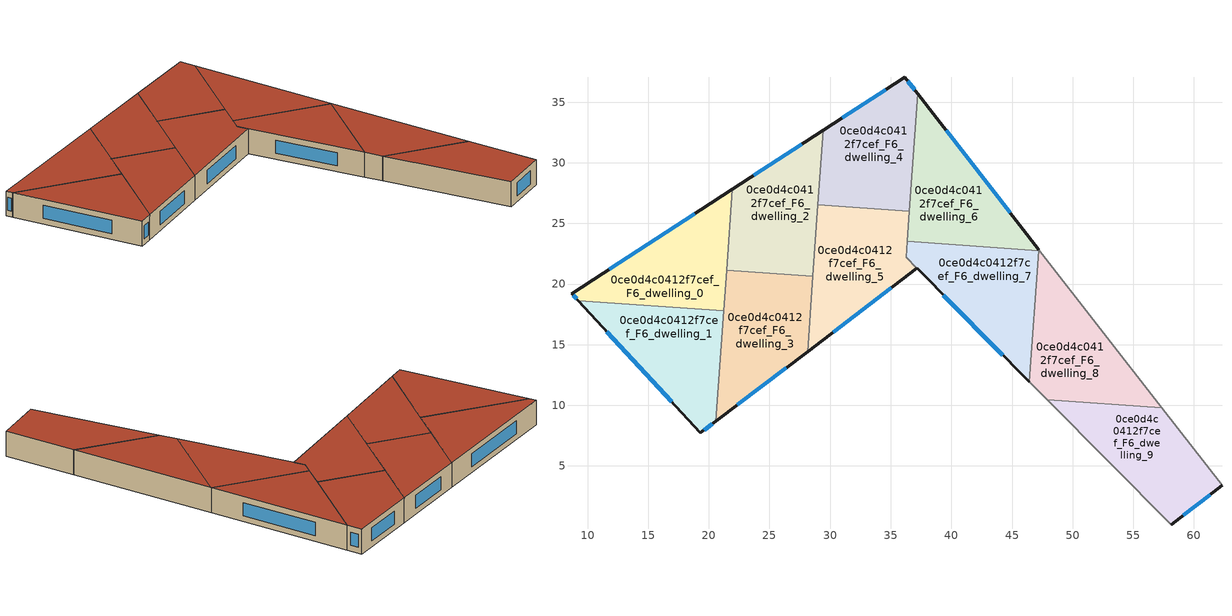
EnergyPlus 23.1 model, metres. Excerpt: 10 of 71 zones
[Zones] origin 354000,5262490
0ce0d4c0412f7cef_F6_dwelling_0
 floor to 0ce0d4c0412f7cef_F5_dwelling_0 (EU_floor_Construction): 21.94,27.82 21.23,17.79 9.21,18.64 8.67,19.22 z18
 wall outside (EU_wall_Construction): 21.94,27.82 8.67,19.22 9.21,18.64 z18:21
 wall to 0ce0d4c0412f7cef_F6_dwelling_1 (EU_wall_Construction): 9.21,18.64 21.23,17.79 z18:21
 wall to 0ce0d4c0412f7cef_F6_dwelling_2 (EU_wall_Construction): 21.47,21.16 21.94,27.82 z18:21
 wall to 0ce0d4c0412f7cef_F6_dwelling_3 (EU_wall_Construction): 21.23,17.79 21.47,21.16 z18:21
 window (EU_Window_Construction): 8.8,19.08 9.09,18.77 / 18.82,25.8 11.79,21.24 z18.7:20.3
 roof outside (EU_roof_Construction): 21.23,17.79 21.94,27.82 8.67,19.22 9.21,18.64 z21
0ce0d4c0412f7cef_F6_dwelling_1
 floor to 0ce0d4c0412f7cef_F5_dwelling_1 (EU_floor_Construction): 21.23,17.79 20.58,8.7 19.3,7.72 9.21,18.64 z18
 wall outside (EU_wall_Construction): 9.21,18.64 19.3,7.72 20.58,8.7 z18:21
 wall to 0ce0d4c0412f7cef_F6_dwelling_3 (EU_wall_Construction): 20.58,8.7 21.23,17.79 z18:21
 window (EU_Window_Construction): 11.58,16.07 16.93,10.29 / 19.6,7.95 20.28,8.47 z18.7:20.3
 roof outside (EU_roof_Construction): 20.58,8.7 21.23,17.79 9.21,18.64 19.3,7.72 z21
0ce0d4c0412f7cef_F6_dwelling_2
 floor to 0ce0d4c0412f7cef_F5_dwelling_2 (EU_floor_Construction): 29.43,32.68 28.58,20.66 21.47,21.16 21.94,27.82 z18
 wall outside (EU_wall_Construction): 29.43,32.68 21.94,27.82 z18:21
 wall to 0ce0d4c0412f7cef_F6_dwelling_3 (EU_wall_Construction): 21.47,21.16 28.58,20.66 z18:21
 wall to 0ce0d4c0412f7cef_F6_dwelling_4 (EU_wall_Construction): 28.99,26.55 29.43,32.68 z18:21
 wall to 0ce0d4c0412f7cef_F6_dwelling_5 (EU_wall_Construction): 28.58,20.66 28.99,26.55 z18:21
 window (EU_Window_Construction): 27.67,31.54 23.7,28.96 z18.7:20.3
 roof outside (EU_roof_Construction): 28.58,20.66 29.43,32.68 21.94,27.82 21.47,21.16 z21
0ce0d4c0412f7cef_F6_dwelling_3
 floor to 0ce0d4c0412f7cef_F5_dwelling_3 (EU_floor_Construction): 28.58,20.66 28.14,14.44 20.58,8.7 21.47,21.16 z18
 wall outside (EU_wall_Construction): 20.58,8.7 28.14,14.44 z18:21
 wall to 0ce0d4c0412f7cef_F6_dwelling_5 (EU_wall_Construction): 28.14,14.44 28.58,20.66 z18:21
 window (EU_Window_Construction): 22.36,10.05 26.36,13.09 z18.7:20.3
 roof outside (EU_roof_Construction): 28.14,14.44 28.58,20.66 21.47,21.16 20.58,8.7 z21
0ce0d4c0412f7cef_F6_dwelling_4
 floor to 0ce0d4c0412f7cef_F5_dwelling_4 (EU_floor_Construction): 36.16,37.05 37.22,35.69 36.54,26.02 28.99,26.55 29.43,32.68 z18
 wall outside (EU_wall_Construction): 37.22,35.69 36.16,37.05 29.43,32.68 z18:21
 wall to 0ce0d4c0412f7cef_F6_dwelling_5 (EU_wall_Construction): 28.99,26.55 36.54,26.02 z18:21
 wall to 0ce0d4c0412f7cef_F6_dwelling_6 (EU_wall_Construction): 36.54,26.02 37.22,35.69 z18:21
 window (EU_Window_Construction): 36.97,36.01 36.41,36.73 / 34.58,36.02 31.01,33.71 z18.7:20.3
 roof outside (EU_roof_Construction): 36.54,26.02 37.22,35.69 36.16,37.05 29.43,32.68 28.99,26.55 z21
0ce0d4c0412f7cef_F6_dwelling_5
 floor to 0ce0d4c0412f7cef_F5_dwelling_5 (EU_floor_Construction): 36.54,26.02 36.27,22.19 37.16,21.29 28.14,14.44 28.99,26.55 z18
 wall outside (EU_wall_Construction): 28.14,14.44 37.16,21.29 z18:21
 wall to 0ce0d4c0412f7cef_F6_dwelling_7 (EU_wall_Construction): 37.16,21.29 36.27,22.19 / 36.27,22.2 36.36,23.52 z18:21
 wall to 0ce0d4c0412f7cef_F6_dwelling_6 (EU_wall_Construction): 36.36,23.52 36.54,26.02 z18:21
 window (EU_Window_Construction): 30.26,16.05 35.04,19.68 z18.7:20.3
 roof outside (EU_roof_Construction): 37.16,21.29 36.27,22.19 36.54,26.02 28.99,26.55 28.14,14.44 z21
0ce0d4c0412f7cef_F6_dwelling_6
 floor to 0ce0d4c0412f7cef_F5_dwelling_6 (EU_floor_Construction): 37.22,35.69 47.2,22.85 47.19,22.75 36.36,23.52 z18
 wall outside (EU_wall_Construction): 47.2,22.85 37.22,35.69 z18:21
 wall to 0ce0d4c0412f7cef_F6_dwelling_7 (EU_wall_Construction): 36.36,23.52 47.19,22.75 z18:21
 wall to 0ce0d4c0412f7cef_F6_dwelling_8 (EU_wall_Construction): 47.19,22.75 47.2,22.85 z18:21
 window (EU_Window_Construction): 44.86,25.86 39.57,32.67 z18.7:20.3
 roof outside (EU_roof_Construction): 47.19,22.75 47.2,22.85 37.22,35.69 36.36,23.52 z21
0ce0d4c0412f7cef_F6_dwelling_7
 floor to 0ce0d4c0412f7cef_F5_dwelling_7 (EU_floor_Construction): 47.19,22.75 46.43,11.95 37.17,21.29 36.27,22.2 36.36,23.52 z18
 wall outside (EU_wall_Construction): 37.17,21.29 46.43,11.95 z18:21
 wall to 0ce0d4c0412f7cef_F6_dwelling_8 (EU_wall_Construction): 46.43,11.95 47.19,22.75 z18:21
 window (EU_Window_Construction): 39.34,19.09 44.25,14.14 z18.7:20.3
 roof outside (EU_roof_Construction): 46.43,11.95 47.19,22.75 36.36,23.52 36.27,22.2 37.17,21.29 z21
0ce0d4c0412f7cef_F6_dwelling_8
 floor to 0ce0d4c0412f7cef_F5_dwelling_8 (EU_floor_Construction): 47.2,22.85 57.34,9.8 47.89,10.47 46.43,11.95 z18
 wall adiabatic (EU_wall_Construction): 57.34,9.8 47.2,22.85 / 46.43,11.95 47.89,10.47 z18:21
 wall to 0ce0d4c0412f7cef_F6_dwelling_9 (EU_wall_Construction): 47.89,10.47 57.34,9.8 z18:21
 roof outside (EU_roof_Construction): 57.34,9.8 47.2,22.85 46.43,11.95 47.89,10.47 z21
0ce0d4c0412f7cef_F6_dwelling_9
 floor to 0ce0d4c0412f7cef_F5_dwelling_9 (EU_floor_Construction): 57.34,9.8 62.32,3.39 58.11,0.16 47.89,10.47 z18
 wall outside (EU_wall_Construction): 58.11,0.16 62.32,3.39 z18:21
 wall adiabatic (EU_wall_Construction): 62.32,3.39 57.34,9.8 / 47.89,10.47 58.11,0.16 z18:21
 window (EU_Window_Construction): 59.1,0.92 61.33,2.63 z18.7:20.3
 roof outside (EU_roof_Construction): 62.32,3.39 57.34,9.8 47.89,10.47 58.11,0.16 z21
[Building]
EU S2 Campaign: North Axis=0; Terrain=City; Solar Distribution=FullExterior
[Site:Location]
Budapest.Ferenc.Liszt.Intl.AP: Latitude=47.437; Longitude=19.256; Time Zone=1; Elevation=185
[SizingPeriod:WeatherFileDays]
AnnualSizingPeriod: Begin Month=1; Begin Day of Month=1; End Month=12; End Day of Month=31; Day of Week for Start Day=Monday; Use Weather File Daylight Saving Period=No; Use Weather File Rain and Snow Indicators=No
[MATERIAL]
EU_InternalMass_Material: Roughness=MediumRough; Thickness=0.1; Conductivity=1; Density=1800; Specific Heat=900; Thermal Absorptance=0.9; Solar Absorptance=0.7; Visible Absorptance=0.7
[MATERIAL:NOMASS] Roughness=MediumRough; Thermal Absorptance=0.9; Solar Absorptance=0.7; Visible Absorptance=0.7
Name | Thermal Resistance
EU_wall_NoMass | 0.832559
EU_roof_NoMass | 1.39638
EU_floor_NoMass | 0.872794
[WINDOWMATERIAL:SIMPLEGLAZINGSYSTEM]
EU_Window_SimpleGlazing: UFactor=2.79869; Solar Heat Gain Coefficient=0.75; Visible Transmittance=0.75
[CONSTRUCTION]
EU_wall_Construction: EU_wall_NoMass
EU_roof_Construction: EU_roof_NoMass
EU_floor_Construction: EU_floor_NoMass
EU_Window_Construction: EU_Window_SimpleGlazing
EU_InternalMass_Construction: EU_InternalMass_Material
[ZONE] Type=1; Multiplier=1; Ceiling Height=autocalculate; Floor Area=autocalculate; Part of Total Floor Area=Yes
Name | Volume
0ce0d4c0412f7cef_F6_dwelling_0 | 200.357
0ce0d4c0412f7cef_F6_dwelling_1 | 200.328
0ce0d4c0412f7cef_F6_dwelling_2 | 200.32
0ce0d4c0412f7cef_F6_dwelling_3 | 200.325
0ce0d4c0412f7cef_F6_dwelling_4 | 200.333
0ce0d4c0412f7cef_F6_dwelling_5 | 202.737
0ce0d4c0412f7cef_F6_dwelling_6 | 200.359
0ce0d4c0412f7cef_F6_dwelling_7 | 197.947
0ce0d4c0412f7cef_F6_dwelling_8 | 200.335
0ce0d4c0412f7cef_F6_dwelling_9 | 200.336
[INTERNALMASS] Construction=EU_InternalMass_Construction
Name | Zone or ZoneList | Surface Area
0ce0d4c0412f7cef_F6_dwelling_0_EU_InternalMass | 0ce0d4c0412f7cef_F6_dwelling_0 | 66.7853
0ce0d4c0412f7cef_F6_dwelling_1_EU_InternalMass | 0ce0d4c0412f7cef_F6_dwelling_1 | 66.7766
0ce0d4c0412f7cef_F6_dwelling_2_EU_InternalMass | 0ce0d4c0412f7cef_F6_dwelling_2 | 66.7736
0ce0d4c0412f7cef_F6_dwelling_3_EU_InternalMass | 0ce0d4c0412f7cef_F6_dwelling_3 | 66.7754
0ce0d4c0412f7cef_F6_dwelling_4_EU_InternalMass | 0ce0d4c0412f7cef_F6_dwelling_4 | 66.7779
0ce0d4c0412f7cef_F6_dwelling_5_EU_InternalMass | 0ce0d4c0412f7cef_F6_dwelling_5 | 67.5834
0ce0d4c0412f7cef_F6_dwelling_6_EU_InternalMass | 0ce0d4c0412f7cef_F6_dwelling_6 | 66.7846
0ce0d4c0412f7cef_F6_dwelling_7_EU_InternalMass | 0ce0d4c0412f7cef_F6_dwelling_7 | 65.9809
0ce0d4c0412f7cef_F6_dwelling_8_EU_InternalMass | 0ce0d4c0412f7cef_F6_dwelling_8 | 66.7798
0ce0d4c0412f7cef_F6_dwelling_9_EU_InternalMass | 0ce0d4c0412f7cef_F6_dwelling_9 | 66.7788
[OTHEREQUIPMENT] Fuel Type=Electricity; Design Level Calculation Method=Watts/Area; Power per Zone Floor Area=1; Fraction Latent=0; Fraction Radiant=0; Fraction Lost=0; Carbon Dioxide Generation Rate=0; EndUse Subcategory=EU_Step8_InternalGains
Name | Zone or ZoneList or Space or SpaceList | Schedule
EU_Step8_InternalGain_0ce0d4c0412f7cef_F6_dwelling_0_f000 | 0ce0d4c0412f7cef_F6_dwelling_0 | EU_Step8_GainSchedule_0ce0d4c0412f7cef_F6_dwelling_0_f000
EU_Step8_InternalGain_0ce0d4c0412f7cef_F6_dwelling_1_f000 | 0ce0d4c0412f7cef_F6_dwelling_1 | EU_Step8_GainSchedule_0ce0d4c0412f7cef_F6_dwelling_1_f000
EU_Step8_InternalGain_0ce0d4c0412f7cef_F6_dwelling_2_f000 | 0ce0d4c0412f7cef_F6_dwelling_2 | EU_Step8_GainSchedule_0ce0d4c0412f7cef_F6_dwelling_2_f000
EU_Step8_InternalGain_0ce0d4c0412f7cef_F6_dwelling_3_f000 | 0ce0d4c0412f7cef_F6_dwelling_3 | EU_Step8_GainSchedule_0ce0d4c0412f7cef_F6_dwelling_3_f000
EU_Step8_InternalGain_0ce0d4c0412f7cef_F6_dwelling_4_f000 | 0ce0d4c0412f7cef_F6_dwelling_4 | EU_Step8_GainSchedule_0ce0d4c0412f7cef_F6_dwelling_4_f000
EU_Step8_InternalGain_0ce0d4c0412f7cef_F6_dwelling_5_f000 | 0ce0d4c0412f7cef_F6_dwelling_5 | EU_Step8_GainSchedule_0ce0d4c0412f7cef_F6_dwelling_5_f000
EU_Step8_InternalGain_0ce0d4c0412f7cef_F6_dwelling_6_f000 | 0ce0d4c0412f7cef_F6_dwelling_6 | EU_Step8_GainSchedule_0ce0d4c0412f7cef_F6_dwelling_6_f000
EU_Step8_InternalGain_0ce0d4c0412f7cef_F6_dwelling_7_f000 | 0ce0d4c0412f7cef_F6_dwelling_7 | EU_Step8_GainSchedule_0ce0d4c0412f7cef_F6_dwelling_7_f000
EU_Step8_InternalGain_0ce0d4c0412f7cef_F6_dwelling_8_f000 | 0ce0d4c0412f7cef_F6_dwelling_8 | EU_Step8_GainSchedule_0ce0d4c0412f7cef_F6_dwelling_8_f000
EU_Step8_InternalGain_0ce0d4c0412f7cef_F6_dwelling_9_f000 | 0ce0d4c0412f7cef_F6_dwelling_9 | EU_Step8_GainSchedule_0ce0d4c0412f7cef_F6_dwelling_9_f000
[ZONEVENTILATION:DESIGNFLOWRATE] Schedule=EU_AlwaysOn; Design Flow Rate Calculation Method=AirChanges/Hour; Air Changes per Hour=0.475469; Ventilation Type=Natural; Fan Pressure Rise=0; Fan Total Efficiency=1; Constant Term Coefficient=1; Temperature Term Coefficient=0; Velocity Term Coefficient=0; Velocity Squared Term Coefficient=0; Minimum Indoor Temperature=-100; Maximum Indoor Temperature=100; Delta Temperature=-100; Minimum Outdoor Temperature=-100; Maximum Outdoor Temperature=100; Maximum Wind Speed=40
Name | Zone or ZoneList or Space or SpaceList
EU_ConstantAir_0ce0d4c0412f7cef_F6_dwelling_0 | 0ce0d4c0412f7cef_F6_dwelling_0
EU_ConstantAir_0ce0d4c0412f7cef_F6_dwelling_1 | 0ce0d4c0412f7cef_F6_dwelling_1
EU_ConstantAir_0ce0d4c0412f7cef_F6_dwelling_2 | 0ce0d4c0412f7cef_F6_dwelling_2
EU_ConstantAir_0ce0d4c0412f7cef_F6_dwelling_3 | 0ce0d4c0412f7cef_F6_dwelling_3
EU_ConstantAir_0ce0d4c0412f7cef_F6_dwelling_4 | 0ce0d4c0412f7cef_F6_dwelling_4
EU_ConstantAir_0ce0d4c0412f7cef_F6_dwelling_5 | 0ce0d4c0412f7cef_F6_dwelling_5
EU_ConstantAir_0ce0d4c0412f7cef_F6_dwelling_6 | 0ce0d4c0412f7cef_F6_dwelling_6
EU_ConstantAir_0ce0d4c0412f7cef_F6_dwelling_7 | 0ce0d4c0412f7cef_F6_dwelling_7
EU_ConstantAir_0ce0d4c0412f7cef_F6_dwelling_8 | 0ce0d4c0412f7cef_F6_dwelling_8
EU_ConstantAir_0ce0d4c0412f7cef_F6_dwelling_9 | 0ce0d4c0412f7cef_F6_dwelling_9
[HVACTEMPLATE:THERMOSTAT] Constant Heating Setpoint=20; Constant Cooling Setpoint=50
EU_HeatOnly_0ce0d4c0412f7cef_F5_dwelling_6; EU_HeatOnly_0ce0d4c0412f7cef_F5_dwelling_7; EU_HeatOnly_0ce0d4c0412f7cef_F5_dwelling_8; EU_HeatOnly_0ce0d4c0412f7cef_F5_dwelling_9; EU_HeatOnly_0ce0d4c0412f7cef_F6_dwelling_0; EU_HeatOnly_0ce0d4c0412f7cef_F6_dwelling_1; EU_HeatOnly_0ce0d4c0412f7cef_F6_dwelling_2; EU_HeatOnly_0ce0d4c0412f7cef_F6_dwelling_3; EU_HeatOnly_0ce0d4c0412f7cef_F6_dwelling_4; EU_HeatOnly_0ce0d4c0412f7cef_F6_dwelling_5; EU_HeatOnly_0ce0d4c0412f7cef_F6_dwelling_6; EU_HeatOnly_0ce0d4c0412f7cef_F6_dwelling_7; EU_HeatOnly_0ce0d4c0412f7cef_F6_dwelling_8; EU_HeatOnly_0ce0d4c0412f7cef_F6_dwelling_9
[HVACTEMPLATE:ZONE:IDEALLOADSAIRSYSTEM] System Availability Schedule=EU_AlwaysOn; Maximum Heating Supply Air Temperature=50; Minimum Cooling Supply Air Temperature=13; Maximum Heating Supply Air Humidity Ratio=0.0156; Minimum Cooling Supply Air Humidity Ratio=0.0077; Heating Limit=NoLimit; Cooling Limit=NoLimit; Heating Availability Schedule=EU_AlwaysOn; Cooling Availability Schedule=EU_CoolingOff; Dehumidification Control Type=ConstantSensibleHeatRatio; Cooling Sensible Heat Ratio=0.7; Dehumidification Setpoint=60; Humidification Control Type=None; Humidification Setpoint=30; Outdoor Air Method=None; Outdoor Air Flow Rate per Person=0.00944; Outdoor Air Flow Rate per Zone Floor Area=0; Outdoor Air Flow Rate per Zone=0; Demand Controlled Ventilation Type=None; Outdoor Air Economizer Type=NoEconomizer; Heat Recovery Type=None; Sensible Heat Recovery Effectiveness=0.7; Latent Heat Recovery Effectiveness=0.65
Name | Template Thermostat
0ce0d4c0412f7cef_F6_dwelling_0 | EU_HeatOnly_0ce0d4c0412f7cef_F6_dwelling_0
0ce0d4c0412f7cef_F6_dwelling_1 | EU_HeatOnly_0ce0d4c0412f7cef_F6_dwelling_1
0ce0d4c0412f7cef_F6_dwelling_2 | EU_HeatOnly_0ce0d4c0412f7cef_F6_dwelling_2
0ce0d4c0412f7cef_F6_dwelling_3 | EU_HeatOnly_0ce0d4c0412f7cef_F6_dwelling_3
0ce0d4c0412f7cef_F6_dwelling_4 | EU_HeatOnly_0ce0d4c0412f7cef_F6_dwelling_4
0ce0d4c0412f7cef_F6_dwelling_5 | EU_HeatOnly_0ce0d4c0412f7cef_F6_dwelling_5
0ce0d4c0412f7cef_F6_dwelling_6 | EU_HeatOnly_0ce0d4c0412f7cef_F6_dwelling_6
0ce0d4c0412f7cef_F6_dwelling_7 | EU_HeatOnly_0ce0d4c0412f7cef_F6_dwelling_7
0ce0d4c0412f7cef_F6_dwelling_8 | EU_HeatOnly_0ce0d4c0412f7cef_F6_dwelling_8
0ce0d4c0412f7cef_F6_dwelling_9 | EU_HeatOnly_0ce0d4c0412f7cef_F6_dwelling_9
[SIZING:ZONE] Zone Cooling Design Supply Air Temperature Input Method=SupplyAirTemperature; Zone Cooling Design Supply Air Temperature=13; Zone Heating Design Supply Air Temperature Input Method=SupplyAirTemperature; Zone Heating Design Supply Air Temperature=50; Zone Cooling Design Supply Air Humidity Ratio=0.008; Zone Heating Design Supply Air Humidity Ratio=0.008; Cooling Design Air Flow Method=DesignDay; Cooling Design Air Flow Rate=0; Cooling Minimum Air Flow per Zone Floor Area=0.000762; Cooling Minimum Air Flow=0; Cooling Minimum Air Flow Fraction=0.2; Heating Design Air Flow Method=DesignDay; Heating Design Air Flow Rate=0; Heating Maximum Air Flow per Zone Floor Area=0.002032; Heating Maximum Air Flow=0.141576; Heating Maximum Air Flow Fraction=0.3; Account for Dedicated Outdoor Air System=No; Dedicated Outdoor Air System Control Strategy=NeutralSupplyAir; Dedicated Outdoor Air Low Setpoint Temperature for Design=autosize; Dedicated Outdoor Air High Setpoint Temperature for Design=autosize; Zone Load Sizing Method=Sensible Load Only No Latent Load; Zone Latent Cooling Design Supply Air Humidity Ratio Input Method=HumidityRatioDifference; Zone Cooling Design Supply Air Humidity Ratio Difference=0.005; Zone Latent Heating Design Supply Air Humidity Ratio Input Method=HumidityRatioDifference; Zone Humidification Design Supply Air Humidity Ratio Difference=0.005
0ce0d4c0412f7cef_F6_dwelling_0; 0ce0d4c0412f7cef_F6_dwelling_1; 0ce0d4c0412f7cef_F6_dwelling_2; 0ce0d4c0412f7cef_F6_dwelling_3; 0ce0d4c0412f7cef_F6_dwelling_4; 0ce0d4c0412f7cef_F6_dwelling_5; 0ce0d4c0412f7cef_F6_dwelling_6; 0ce0d4c0412f7cef_F6_dwelling_7; 0ce0d4c0412f7cef_F6_dwelling_8; 0ce0d4c0412f7cef_F6_dwelling_9
[SCHEDULE:CONSTANT]
Name | Hourly Value
EU_AlwaysOn | 1
EU_CoolingOff | 0
[SCHEDULE:FILE] Column Number=1; Rows to Skip at Top=0; Number of Hours of Data=8760; Column Separator=Comma; Interpolate to Timestep=No; Minutes per Item=60; Adjust Schedule for Daylight Savings=Yes
Name | File
EU_Step8_GainSchedule_0ce0d4c0412f7cef_F6_dwelling_0_f000 | ../../schedules/0ce0d4c0412f7cef/0ce0d4c0412f7cef_F6_dwelling_0_f000_gain.csv
EU_Step8_GainSchedule_0ce0d4c0412f7cef_F6_dwelling_1_f000 | ../../schedules/0ce0d4c0412f7cef/0ce0d4c0412f7cef_F6_dwelling_1_f000_gain.csv
EU_Step8_GainSchedule_0ce0d4c0412f7cef_F6_dwelling_2_f000 | ../../schedules/0ce0d4c0412f7cef/0ce0d4c0412f7cef_F6_dwelling_2_f000_gain.csv
EU_Step8_GainSchedule_0ce0d4c0412f7cef_F6_dwelling_3_f000 | ../../schedules/0ce0d4c0412f7cef/0ce0d4c0412f7cef_F6_dwelling_3_f000_gain.csv
EU_Step8_GainSchedule_0ce0d4c0412f7cef_F6_dwelling_4_f000 | ../../schedules/0ce0d4c0412f7cef/0ce0d4c0412f7cef_F6_dwelling_4_f000_gain.csv
EU_Step8_GainSchedule_0ce0d4c0412f7cef_F6_dwelling_5_f000 | ../../schedules/0ce0d4c0412f7cef/0ce0d4c0412f7cef_F6_dwelling_5_f000_gain.csv
EU_Step8_GainSchedule_0ce0d4c0412f7cef_F6_dwelling_6_f000 | ../../schedules/0ce0d4c0412f7cef/0ce0d4c0412f7cef_F6_dwelling_6_f000_gain.csv
EU_Step8_GainSchedule_0ce0d4c0412f7cef_F6_dwelling_7_f000 | ../../schedules/0ce0d4c0412f7cef/0ce0d4c0412f7cef_F6_dwelling_7_f000_gain.csv
EU_Step8_GainSchedule_0ce0d4c0412f7cef_F6_dwelling_8_f000 | ../../schedules/0ce0d4c0412f7cef/0ce0d4c0412f7cef_F6_dwelling_8_f000_gain.csv
EU_Step8_GainSchedule_0ce0d4c0412f7cef_F6_dwelling_9_f000 | ../../schedules/0ce0d4c0412f7cef/0ce0d4c0412f7cef_F6_dwelling_9_f000_gain.csv
